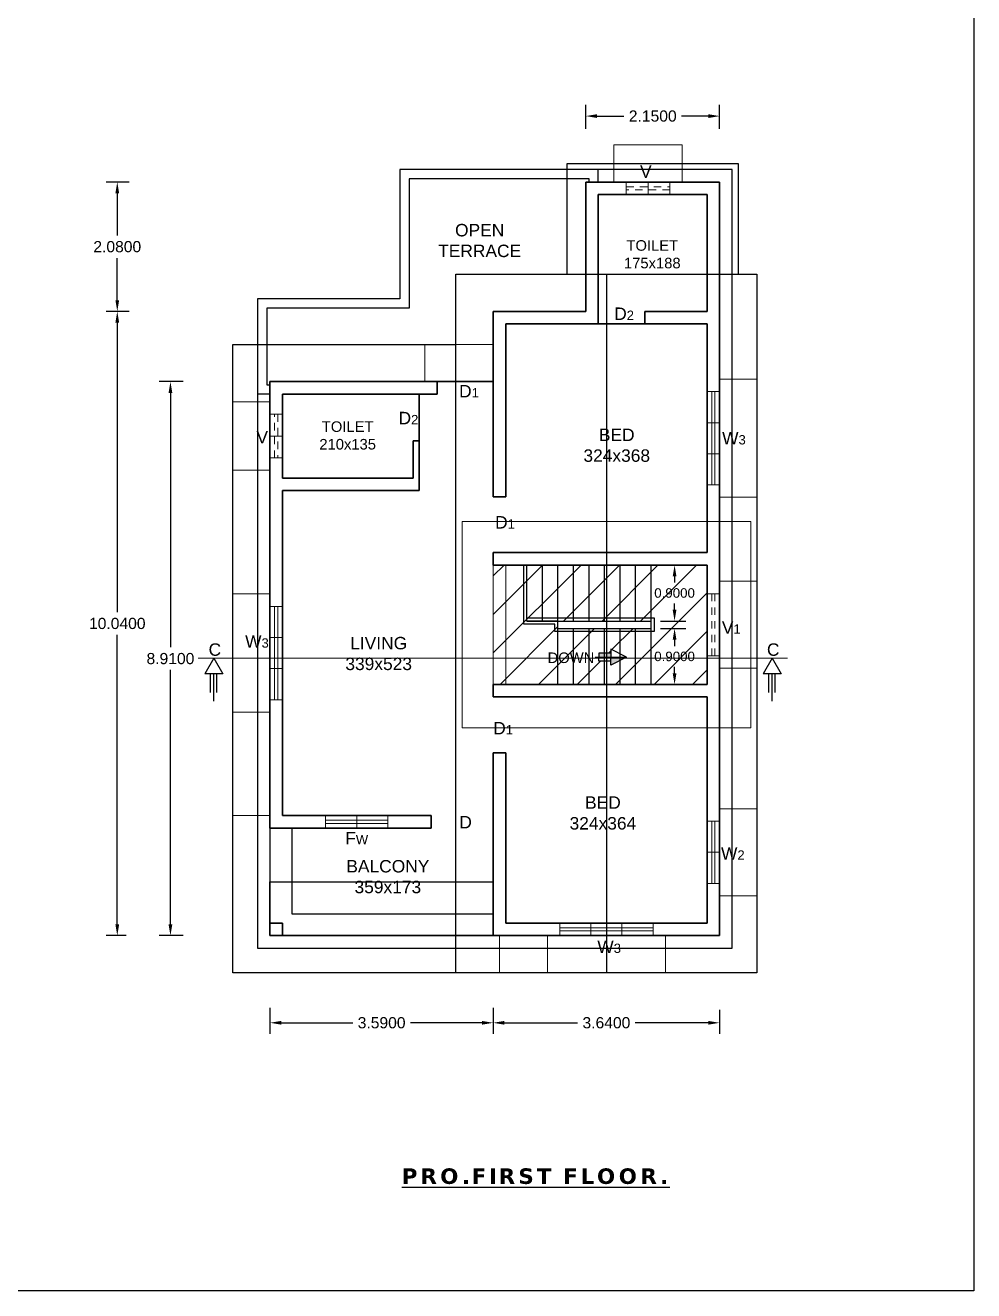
# Model space of a CAD drawing. Header units: metres. Extents: x 14 to 203, y 4 to 269.
# Drawn here: x 36.86 to 52.11, y 52.33 to 72.68 of the extents above; entities that cross this region are included whole.
import ezdxf

# ---------------------------------------------------------------- set-up
doc = ezdxf.new("R2010")
doc.units = ezdxf.units.M
doc.header["$MEASUREMENT"] = 0
doc.linetypes.add('ACAD_ISO02W100', pattern=[15, 12, -3])
doc.linetypes.add('ACAD_ISO09W100', pattern=[45, 24, -3, 6, -3, 6, -3])
doc.layers.add('BLK_3_FLR_1_BLT_UP_AREA', color=7, linetype='Continuous')
doc.layers.add('BLK_3_FLR_1_BLT_UP_AREA_DEDUCT', color=7, linetype='Continuous')
doc.styles.get("Standard").update_dxf_attribs({"font": 'ARIAL.TTF'})
doc.dimstyles.get("Standard").update_dxf_attribs({"dimtxt": 0.18, "dimasz": 0.18, "dimexe": 0.18, "dimexo": 0.0625, "dimgap": 0.09, "dimtad": 0, "dimtih": 1, "dimtoh": 1, "dimdec": 4, "dimzin": 0, "dimdsep": 46, "dimtxsty": 'Standard', "dimcen": 0.09, "dimadec": 0, "dimazin": 0, "dimtfac": 1, "dimtdec": 4, "dimtofl": 0, "dimtmove": 0, "dimatfit": 3, "dimfxl": 1, "dimtolj": 1, "dimtzin": 0, "dimarcsym": 0})

# ---------------------------------------------------------------- blocks, each defined once
blk = doc.blocks.new('A$C795178E5')
at = {"lineweight": 13}
for p, q in [((0, 0), (0, 20)), ((0, 20), (150, 20)), ((0, 12.5), (150, 12.5)), ((150, 7.5), (0, 7.5)), ((50, 0), (50, 20)), ((100, 0), (100, 20)), ((150, 20), (150, 0)), ((150, 0), (0, 0))]:
    blk.add_line(p, q, dxfattribs=at)
blk = doc.blocks.new('A$C73B12EC7')
at = {"lineweight": 13}
for p, q in [((0, 100), (20, 100)), ((0, 0), (0, 100)), ((7.5, 0), (7.5, 100)), ((12.5, 100), (12.5, 0)), ((20, 100), (20, 0)), ((20, 50), (0, 50)), ((20, 0), (0, 0))]:
    blk.add_line(p, q, dxfattribs=at)
blk = doc.blocks.new('A$C7F1C30C8')
at = {"lineweight": 13}
for p, q in [((0, 0), (0, 20)), ((0, 20), (100, 20)), ((100, 20), (100, 0)), ((100, 0), (0, 0))]:
    blk.add_line(p, q, dxfattribs=at)
at = {"linetype": 'ACAD_ISO02W100', "lineweight": 13}
for p, q in [((0, 12.5), (100, 12.5)), ((100, 7.5), (0, 7.5))]:
    blk.add_line(p, q, dxfattribs=at)
blk = doc.blocks.new('A$C12222298')
at = {"lineweight": 13}
for p, q in [((0, 150), (20, 150)), ((0, 0), (0, 150)), ((7.5, 0), (7.5, 150)), ((12.5, 150), (12.5, 0)), ((20, 150), (20, 0)), ((20, 100), (0, 100)), ((20, 50), (0, 50)), ((20, 0), (0, 0))]:
    blk.add_line(p, q, dxfattribs=at)
blk = doc.blocks.new('A$C03E81290')
at = {"lineweight": 13}
for p, q in [((0, 0), (0, 20)), ((0, 20), (100, 20)), ((0, 12.5), (100, 12.5)), ((100, 7.5), (0, 7.5)), ((100, 0), (0, 0)), ((50, 0), (50, 20)), ((100, 20), (100, 0))]:
    blk.add_line(p, q, dxfattribs=at)
blk = doc.blocks.new('A$C26BE5221')
at = {"lineweight": 13}
for p, q in [((-35, 0), (-35, 20)), ((-35, 20), (35, 20)), ((35, 0), (-35, 0)), ((0, 20), (0, 0)), ((35, 20), (35, 0))]:
    blk.add_line(p, q, dxfattribs=at)
at = {"linetype": 'ACAD_ISO02W100', "lineweight": 13}
for p, q in [((-35, 12.5), (35, 12.5)), ((35, 7.5), (-35, 7.5))]:
    blk.add_line(p, q, dxfattribs=at)
blk = doc.blocks.new('A$C31AD4B39')
at = {"lineweight": 13}
for p, q in [((-20, -35), (-20, 35)), ((-20, 35), (0, 35)), ((0, 35), (0, -35)), ((-20, 0), (0, 0)), ((0, -35), (-20, -35))]:
    blk.add_line(p, q, dxfattribs=at)
at = {"linetype": 'ACAD_ISO02W100', "lineweight": 13}
for p, q in [((-12.5, -35), (-12.5, 35)), ((-7.5, 35), (-7.5, -35))]:
    blk.add_line(p, q, dxfattribs=at)
blk = doc.blocks.new('*D67')
at = {"color": 0, "lineweight": -2, "ltscale": 1.5, "transparency": 16777216}
for p, q in [((45.872, 71.018), (45.872, 71.401)), ((48.022, 71.018), (48.022, 71.401)), ((46.052, 71.221), (46.482, 71.221)), ((47.842, 71.221), (47.412, 71.221))]:
    blk.add_line(p, q, dxfattribs=at)
at = {"color": 0, "ltscale": 1.5, "transparency": 16777216}
for points in [[(46.052, 71.251), (46.052, 71.191), (45.872, 71.221)], [(47.842, 71.251), (47.842, 71.191), (48.022, 71.221)]]:
    blk.add_solid(points, dxfattribs=at)
at = {"layer": 'Defpoints', "color": 0, "ltscale": 1.5, "transparency": 16777216}
for p in [(48.022, 71.221), (45.872, 70.956), (48.022, 70.956)]:
    blk.add_point(p, dxfattribs=at)
at = {"color": 0, "ltscale": 1.5, "transparency": 16777216, "insert": (46.947, 71.221), "char_height": 0.18, "attachment_point": 5}
blk.add_mtext('\\A1;2.1500', dxfattribs=at)
blk = doc.blocks.new('*D68')
at = {"color": 0, "lineweight": -2, "ltscale": 1.5, "transparency": 16777216}
for p, q in [((40.792, 56.88), (40.792, 56.458)), ((44.382, 56.88), (44.382, 56.458)), ((40.972, 56.638), (42.124, 56.638)), ((44.202, 56.638), (43.05, 56.638))]:
    blk.add_line(p, q, dxfattribs=at)
at = {"color": 0, "ltscale": 1.5, "transparency": 16777216}
for points in [[(40.972, 56.668), (40.972, 56.608), (40.792, 56.638)], [(44.202, 56.668), (44.202, 56.608), (44.382, 56.638)]]:
    blk.add_solid(points, dxfattribs=at)
at = {"layer": 'Defpoints', "color": 0, "ltscale": 1.5, "transparency": 16777216}
for p in [(40.792, 56.942), (44.382, 56.942), (44.382, 56.638)]:
    blk.add_point(p, dxfattribs=at)
at = {"color": 0, "ltscale": 1.5, "transparency": 16777216, "insert": (42.587, 56.638), "char_height": 0.18, "attachment_point": 5}
blk.add_mtext('\\A1;3.5900', dxfattribs=at)
blk = doc.blocks.new('*D69')
at = {"color": 0, "lineweight": -2, "ltscale": 1.5, "transparency": 16777216}
for p, q in [((44.382, 56.845), (44.382, 56.458)), ((48.022, 56.845), (48.022, 56.458)), ((44.562, 56.638), (45.739, 56.638)), ((47.842, 56.638), (46.665, 56.638))]:
    blk.add_line(p, q, dxfattribs=at)
at = {"color": 0, "ltscale": 1.5, "transparency": 16777216}
for points in [[(44.562, 56.668), (44.562, 56.608), (44.382, 56.638)], [(47.842, 56.668), (47.842, 56.608), (48.022, 56.638)]]:
    blk.add_solid(points, dxfattribs=at)
at = {"layer": 'Defpoints', "color": 0, "ltscale": 1.5, "transparency": 16777216}
for p in [(44.382, 56.908), (48.022, 56.908), (48.022, 56.638)]:
    blk.add_point(p, dxfattribs=at)
at = {"color": 0, "ltscale": 1.5, "transparency": 16777216, "insert": (46.202, 56.638), "char_height": 0.18, "attachment_point": 5}
blk.add_mtext('\\A1;3.6400', dxfattribs=at)
blk = doc.blocks.new('*D70')
at = {"color": 0, "lineweight": -2, "ltscale": 1.5, "transparency": 16777216}
for p, q in [((39.396, 66.95), (39.011, 66.95)), ((39.191, 66.77), (39.191, 62.677)), ((39.191, 58.22), (39.191, 62.313)), ((39.396, 58.04), (39.011, 58.04))]:
    blk.add_line(p, q, dxfattribs=at)
at = {"color": 0, "ltscale": 1.5, "transparency": 16777216}
for points in [[(39.161, 66.77), (39.221, 66.77), (39.191, 66.95)], [(39.161, 58.22), (39.221, 58.22), (39.191, 58.04)]]:
    blk.add_solid(points, dxfattribs=at)
at = {"layer": 'Defpoints', "color": 0, "ltscale": 1.5, "transparency": 16777216}
for p in [(39.458, 66.95), (39.191, 58.04), (39.458, 58.04)]:
    blk.add_point(p, dxfattribs=at)
at = {"color": 0, "ltscale": 1.5, "transparency": 16777216, "insert": (39.191, 62.495), "char_height": 0.18, "attachment_point": 5}
blk.add_mtext('\\A1;8.9100', dxfattribs=at)
blk = doc.blocks.new('*D71')
at = {"color": 0, "lineweight": -2, "ltscale": 1.5, "transparency": 16777216}
for p, q in [((38.48, 68.08), (38.156, 68.08)), ((38.336, 67.9), (38.336, 63.242)), ((38.336, 58.22), (38.336, 62.878)), ((38.48, 58.04), (38.156, 58.04))]:
    blk.add_line(p, q, dxfattribs=at)
at = {"color": 0, "ltscale": 1.5, "transparency": 16777216}
for points in [[(38.306, 67.9), (38.366, 67.9), (38.336, 68.08)], [(38.306, 58.22), (38.366, 58.22), (38.336, 58.04)]]:
    blk.add_solid(points, dxfattribs=at)
at = {"layer": 'Defpoints', "color": 0, "ltscale": 1.5, "transparency": 16777216}
for p in [(38.542, 68.08), (38.336, 58.04), (38.542, 58.04)]:
    blk.add_point(p, dxfattribs=at)
at = {"color": 0, "ltscale": 1.5, "transparency": 16777216, "insert": (38.336, 63.06), "char_height": 0.18, "attachment_point": 5}
blk.add_mtext('\\A1;10.0400', dxfattribs=at)
blk = doc.blocks.new('*D72')
at = {"color": 0, "lineweight": -2, "ltscale": 1.5, "transparency": 16777216}
for p, q in [((38.529, 70.16), (38.156, 70.16)), ((38.336, 69.98), (38.336, 69.302)), ((38.336, 68.26), (38.336, 68.938)), ((38.529, 68.08), (38.156, 68.08))]:
    blk.add_line(p, q, dxfattribs=at)
at = {"color": 0, "ltscale": 1.5, "transparency": 16777216}
for points in [[(38.306, 69.98), (38.366, 69.98), (38.336, 70.16)], [(38.306, 68.26), (38.366, 68.26), (38.336, 68.08)]]:
    blk.add_solid(points, dxfattribs=at)
at = {"layer": 'Defpoints', "color": 0, "ltscale": 1.5, "transparency": 16777216}
for p in [(38.336, 70.16), (38.591, 70.16), (38.591, 68.08)]:
    blk.add_point(p, dxfattribs=at)
at = {"color": 0, "ltscale": 1.5, "transparency": 16777216, "insert": (38.336, 69.12), "char_height": 0.18, "attachment_point": 5}
blk.add_mtext('\\A1;2.0800', dxfattribs=at)
blk = doc.blocks.new('*D73')
at = {"color": 0, "lineweight": -2, "ltscale": 1.5, "transparency": 16777216}
for p, q in [((47.072, 62.98), (47.478, 62.98)), ((47.298, 62.8), (47.298, 62.698)), ((47.298, 62.26), (47.298, 62.362)), ((47.072, 62.08), (47.478, 62.08))]:
    blk.add_line(p, q, dxfattribs=at)
at = {"color": 0, "ltscale": 1.5, "transparency": 16777216}
for points in [[(47.268, 62.8), (47.328, 62.8), (47.298, 62.98)], [(47.268, 62.26), (47.328, 62.26), (47.298, 62.08)]]:
    blk.add_solid(points, dxfattribs=at)
at = {"layer": 'Defpoints', "color": 0, "ltscale": 1.5, "transparency": 16777216}
for p in [(47.01, 62.98), (47.298, 62.98), (47.01, 62.08)]:
    blk.add_point(p, dxfattribs=at)
at = {"color": 0, "ltscale": 1.5, "transparency": 16777216, "insert": (47.298, 62.53), "char_height": 0.18, "attachment_point": 5}
blk.add_mtext('\\A1;{\\H0.85x;0.9000}', dxfattribs=at)
blk = doc.blocks.new('*D74')
at = {"color": 0, "lineweight": -2, "ltscale": 1.5, "transparency": 16777216}
for p, q in [((47.072, 64), (47.478, 64)), ((47.298, 63.82), (47.298, 63.718)), ((47.298, 63.28), (47.298, 63.382)), ((47.072, 63.1), (47.478, 63.1))]:
    blk.add_line(p, q, dxfattribs=at)
at = {"color": 0, "ltscale": 1.5, "transparency": 16777216}
for points in [[(47.268, 63.82), (47.328, 63.82), (47.298, 64)], [(47.268, 63.28), (47.328, 63.28), (47.298, 63.1)]]:
    blk.add_solid(points, dxfattribs=at)
at = {"layer": 'Defpoints', "color": 0, "ltscale": 1.5, "transparency": 16777216}
for p in [(47.01, 64), (47.01, 63.1), (47.298, 63.1)]:
    blk.add_point(p, dxfattribs=at)
at = {"color": 0, "ltscale": 1.5, "transparency": 16777216, "insert": (47.298, 63.55), "char_height": 0.18, "attachment_point": 5}
blk.add_mtext('\\A1;{\\H0.85x;0.9000}', dxfattribs=at)

msp = doc.modelspace()

# ---------------------------------------------------------------- hatches: boundary and pattern name
at = {"ltscale": 1.5}
h = msp.add_hatch(dxfattribs=at)
h.set_pattern_fill('ANSI31', color=256, scale=3.5, style=0)
h.set_pattern_definition([(45, (-1278.90277, 130.8011), (-0.30935922, 0.30935922), [])])
h.paths.add_polyline_path([(45.67191, 63.99993), (45.42191, 63.99993), (45.42191, 63.14993), (45.67191, 63.14993)])
h.paths.add_polyline_path([(45.92191, 63.99993), (45.67191, 63.99993), (45.67191, 63.14993), (45.92191, 63.14993)])
h.paths.add_polyline_path([(46.17191, 63.99993), (45.92191, 63.99993), (45.92191, 63.14993), (46.17191, 63.14993)])
h.paths.add_polyline_path([(46.20191, 63.99993), (46.17191, 63.99993), (46.17191, 63.14993), (46.20191, 63.14993)])
h.paths.add_polyline_path([(46.42191, 63.99993), (46.20191, 63.99993), (46.20191, 63.14993), (46.42191, 63.14993)])
h.paths.add_polyline_path([(46.67191, 63.99993), (46.42191, 63.99993), (46.42191, 63.14993), (46.67191, 63.14993)])
h.paths.add_polyline_path([(46.92191, 63.99993), (46.67191, 63.99993), (46.67191, 63.14993), (46.92191, 63.14993)])
h.paths.add_polyline_path([(47.82191, 63.99993), (46.92191, 63.99993), (46.92191, 63.14993), (46.97191, 63.14993), (46.97191, 62.92993), (46.92191, 62.92993), (46.92191, 62.50043), (47.82191, 62.50043)])
h.paths.add_polyline_path([(47.82191, 62.50043), (46.92191, 62.50043), (46.92191, 62.07993), (47.82191, 62.07993)])
h.paths.add_polyline_path([(46.92191, 62.92993), (46.67191, 62.92993), (46.67191, 62.50043), (46.92191, 62.50043)])
h.paths.add_polyline_path([(46.92191, 62.50043), (46.67191, 62.50043), (46.67191, 62.07993), (46.92191, 62.07993)])
h.paths.add_polyline_path([(46.67191, 62.50043), (46.48567, 62.50043), (46.42191, 62.46816), (46.42191, 62.07993), (46.67191, 62.07993)])
h.paths.add_polyline_path([(46.67191, 62.92993), (46.42191, 62.92993), (46.42191, 62.57378), (46.52624, 62.52097), (46.48567, 62.50043), (46.67191, 62.50043)])
h.paths.add_polyline_path([(46.42191, 62.92993), (46.20191, 62.92993), (46.20191, 62.58546), (46.27141, 62.58546), (46.27141, 62.64996), (46.42191, 62.57378)])
h.paths.add_polyline_path([(46.20191, 62.92993), (46.17191, 62.92993), (46.17191, 62.58546), (46.20191, 62.58546)])
h.paths.add_polyline_path([(46.20191, 62.45647), (46.17191, 62.45647), (46.17191, 62.07993), (46.20191, 62.07993)])
h.paths.add_polyline_path([(46.42191, 62.46816), (46.27141, 62.39197), (46.27141, 62.45647), (46.20191, 62.45647), (46.20191, 62.07993), (46.42191, 62.07993)])
h.paths.add_polyline_path([(46.17191, 62.45647), (46.0818, 62.45647), (46.0818, 62.50043), (45.92191, 62.50043), (45.92191, 62.07993), (46.17191, 62.07993)])
h.paths.add_polyline_path([(46.17191, 62.92993), (45.92191, 62.92993), (45.92191, 62.50043), (46.0818, 62.50043), (46.0818, 62.52097), (46.0818, 62.58546), (46.17191, 62.58546)])
h.paths.add_polyline_path([(45.92191, 62.92993), (45.67191, 62.92993), (45.67191, 62.50043), (45.92191, 62.50043)])
h.paths.add_polyline_path([(45.92191, 62.50043), (45.67191, 62.50043), (45.67191, 62.07993), (45.92191, 62.07993)])
h.paths.add_polyline_path([(45.67191, 62.50043), (45.42191, 62.50043), (45.42191, 62.07993), (45.67191, 62.07993)])
h.paths.add_polyline_path([(45.67191, 62.92993), (45.42191, 62.92993), (45.42191, 62.50043), (45.67191, 62.50043)])
h.paths.add_polyline_path([(45.42191, 62.92993), (45.37191, 62.92993), (45.37191, 63.04993), (44.87191, 63.04993), (44.87191, 63.99993), (44.58191, 63.99993), (44.58191, 62.50043), (45.42191, 62.50043)])
h.paths.add_polyline_path([(45.42191, 62.50043), (44.58191, 62.50043), (44.58191, 62.07993), (45.42191, 62.07993)])
h.paths.add_polyline_path([(44.58191, 63.99993), (44.38191, 63.99993), (44.38191, 62.50043), (44.58191, 62.50043)])
h.paths.add_polyline_path([(44.58191, 62.50043), (44.38191, 62.50043), (44.38191, 62.07993), (44.58191, 62.07993)])
h.paths.add_polyline_path([(45.17191, 63.14993), (44.92191, 63.14993), (44.92191, 63.09993), (45.17191, 63.09993)], flags=16)
h.paths.add_polyline_path([(45.42191, 63.14993), (45.17191, 63.14993), (45.17191, 63.09993), (45.42191, 63.09993)], flags=16)
h.paths.add_polyline_path([(45.67191, 63.14993), (45.42191, 63.14993), (45.42191, 63.09993), (45.67191, 63.09993)])
h.paths.add_polyline_path([(45.92191, 63.14993), (45.67191, 63.14993), (45.67191, 63.09993), (45.92191, 63.09993)])
h.paths.add_polyline_path([(46.17191, 63.14993), (45.92191, 63.14993), (45.92191, 63.09993), (46.17191, 63.09993)])
h.paths.add_polyline_path([(46.20191, 63.14993), (46.17191, 63.14993), (46.17191, 63.09993), (46.20191, 63.09993)])
h.paths.add_polyline_path([(46.42191, 63.14993), (46.20191, 63.14993), (46.20191, 63.09993), (46.42191, 63.09993)])
h.paths.add_polyline_path([(46.67191, 63.14993), (46.42191, 63.14993), (46.42191, 63.09993), (46.67191, 63.09993)])
h.paths.add_polyline_path([(46.92191, 63.14993), (46.67191, 63.14993), (46.67191, 63.09993), (46.92191, 63.09993)])
h.paths.add_polyline_path([(46.97191, 63.14993), (46.92191, 63.14993), (46.92191, 62.92993), (46.97191, 62.92993)], flags=17)
h.paths.add_polyline_path([(46.92191, 62.97993), (46.67191, 62.97993), (46.67191, 62.92993), (46.92191, 62.92993)])
h.paths.add_polyline_path([(46.67191, 62.97993), (46.42191, 62.97993), (46.42191, 62.92993), (46.67191, 62.92993)])
h.paths.add_polyline_path([(46.42191, 62.97993), (46.20191, 62.97993), (46.20191, 62.92993), (46.42191, 62.92993)])
h.paths.add_polyline_path([(46.20191, 62.97993), (46.17191, 62.97993), (46.17191, 62.92993), (46.20191, 62.92993)])
h.paths.add_polyline_path([(46.17191, 62.97993), (45.92191, 62.97993), (45.92191, 62.92993), (46.17191, 62.92993)])
h.paths.add_polyline_path([(45.92191, 62.97993), (45.67191, 62.97993), (45.67191, 62.92993), (45.92191, 62.92993)])
h.paths.add_polyline_path([(45.67191, 62.97993), (45.42191, 62.97993), (45.42191, 62.92993), (45.67191, 62.92993)])
h.paths.add_polyline_path([(45.42191, 63.09993), (44.92191, 63.09993), (44.92191, 63.99993), (44.87191, 63.99993), (44.87191, 63.04993), (45.37191, 63.04993), (45.37191, 62.92993), (45.42191, 62.92993)], flags=17)
h.paths.add_polyline_path([(45.17191, 63.99993), (44.92191, 63.99993), (44.92191, 63.14993), (45.17191, 63.14993)], flags=17)
h.paths.add_polyline_path([(45.42191, 63.99993), (45.17191, 63.99993), (45.17191, 63.14993), (45.42191, 63.14993)], flags=17)
h.paths.add_polyline_path([(45.22667, 62.63913), (46.03676, 62.63913), (46.03676, 62.37706), (45.22667, 62.37706)], flags=9)
at = {"ltscale": 2.5}
h = msp.add_hatch(color=256, dxfattribs=at)
h.paths.add_polyline_path([(46.0818, 62.58546), (46.0818, 62.52097), (46.27141, 62.52097), (46.27141, 62.58546)])
h.paths.add_polyline_path([(46.52624, 62.52097), (46.27141, 62.52097), (46.27141, 62.39197)])

# ---------------------------------------------------------------- linework, layer by layer
at = {"lineweight": 35, "ltscale": 1.5}
for p, q in [((48.02191, 70.15993), (45.87191, 70.15993)), ((45.87191, 68.07993), (45.87191, 70.15993)), ((48.02191, 58.03993), (48.02191, 70.15993)), ((46.07191, 67.87993), (46.07191, 69.95993)), ((47.82191, 69.95993), (46.07191, 69.95993)), ((47.82191, 68.07993), (47.82191, 69.95993)), ((44.38191, 68.07993), (44.38191, 65.09993)), ((44.38191, 68.07993), (45.87191, 68.07993)), ((46.82191, 67.87993), (46.82191, 68.07993)), ((46.82191, 68.07993), (47.82191, 68.07993)), ((44.58191, 67.87993), (47.82191, 67.87993)), ((44.58191, 67.87993), (44.58191, 65.09993)), ((47.82191, 64.19993), (47.82191, 67.87993)), ((40.79191, 66.94993), (40.79191, 59.76993)), ((40.79191, 66.94993), (44.38191, 66.94993)), ((43.48191, 66.94993), (43.48191, 66.74993)), ((40.99191, 66.74993), (43.48191, 66.74993)), ((40.99191, 66.74993), (40.99191, 65.39993)), ((43.19191, 66.74993), (43.19191, 65.19993)), ((43.09191, 65.99993), (43.19191, 65.99993)), ((43.09191, 65.99993), (43.09191, 65.39993)), ((40.99191, 65.39993), (43.09191, 65.39993)), ((40.99191, 65.19993), (43.19191, 65.19993)), ((40.99191, 65.19993), (40.99191, 59.96993)), ((44.38191, 65.09993), (44.58191, 65.09993)), ((44.38191, 64.19993), (44.38191, 63.99993)), ((44.38191, 64.19993), (47.82191, 64.19993)), ((44.38191, 63.99993), (47.82191, 63.99993)), ((47.82191, 62.07993), (47.82191, 63.99993)), ((44.38191, 62.07993), (44.38191, 61.87993)), ((44.38191, 62.07993), (47.82191, 62.07993)), ((44.38191, 61.87993), (47.82191, 61.87993)), ((47.82191, 58.23993), (47.82191, 61.87993)), ((44.38191, 60.97993), (44.58191, 60.97993)), ((44.38191, 60.97993), (44.38191, 58.03993)), ((44.58191, 60.97993), (44.58191, 58.23993)), ((40.99191, 59.96993), (43.38191, 59.96993)), ((43.38191, 59.96993), (43.38191, 59.76993)), ((40.79191, 59.76993), (43.38191, 59.76993)), ((44.58191, 58.23993), (47.82191, 58.23993)), ((44.38191, 58.03993), (48.02191, 58.03993))]:
    msp.add_line(p, q, dxfattribs=at)
at = {"linetype": 'ACAD_ISO02W100', "ltscale": 1.5}
msp.add_line((46.20191, 68.67993), (46.20191, 57.43993), dxfattribs=at)
at = {"ltscale": 1.5}
for p, q in [((44.92191, 63.09993), (44.92191, 63.99993)), ((45.17191, 63.09993), (45.17191, 63.99993)), ((45.42191, 63.09993), (45.42191, 63.99993)), ((45.67191, 63.09993), (45.67191, 63.99993)), ((45.92191, 63.09993), (45.92191, 63.99993)), ((46.17191, 63.09993), (46.17191, 63.99993)), ((46.42191, 63.09993), (46.42191, 63.99993)), ((46.67191, 63.09993), (46.67191, 63.99993)), ((46.92191, 62.07993), (46.92191, 63.99993)), ((44.92191, 63.09993), (46.92191, 63.09993)), ((45.42191, 62.97993), (46.92191, 62.97993)), ((45.42191, 62.07993), (45.42191, 62.97993)), ((45.67191, 62.07993), (45.67191, 62.97993)), ((45.92191, 62.07993), (45.92191, 62.97993)), ((46.17191, 62.07993), (46.17191, 62.97993)), ((46.42191, 62.07993), (46.42191, 62.97993)), ((46.67191, 62.07993), (46.67191, 62.97993))]:
    msp.add_line(p, q, dxfattribs=at)
at = {"linetype": 'ACAD_ISO09W100', "lineweight": 13, "ltscale": 1.5}
msp.add_line((49.1158, 62.50043), (39.63707, 62.50043), dxfattribs=at)
at = {"ltscale": 2}
for p, q in [((39.88707, 62.50043), (39.74274, 62.25043)), ((39.88707, 62.50043), (40.03141, 62.25043)), ((48.8658, 62.50043), (48.72147, 62.25043)), ((48.8658, 62.50043), (49.01014, 62.25043)), ((40.03141, 62.25043), (39.74274, 62.25043)), ((39.83707, 61.94812), (39.83707, 62.25043)), ((39.88707, 61.81302), (39.88707, 62.25043)), ((39.93707, 61.94812), (39.93707, 62.25043)), ((49.01014, 62.25043), (48.72147, 62.25043)), ((48.8158, 61.94812), (48.8158, 62.25043)), ((48.8658, 61.81302), (48.8658, 62.25043)), ((48.9158, 61.94812), (48.9158, 62.25043))]:
    msp.add_line(p, q, dxfattribs=at)
at = {"ltscale": 2.5}
for p, q in [((46.02059, 62.52097), (46.52624, 62.52097)), ((46.27141, 62.58546), (46.0818, 62.58546)), ((46.0818, 62.58546), (46.0818, 62.52097)), ((46.0818, 62.45647), (46.0818, 62.52097)), ((46.52624, 62.52097), (46.27141, 62.64996)), ((46.27141, 62.64996), (46.27141, 62.52097)), ((46.52624, 62.52097), (46.27141, 62.39197)), ((46.27141, 62.39197), (46.27141, 62.52097)), ((46.27141, 62.45647), (46.0818, 62.45647))]:
    msp.add_line(p, q, dxfattribs=at)
msp.add_lwpolyline([(21.60634, 85.63236), (52.10802, 85.63236), (52.10802, 52.32924), (21.60634, 52.32924)], close=True)
at = {"linetype": 'ACAD_ISO02W100', "lineweight": 13, "ltscale": 1.5}
msp.add_lwpolyline([(45.25191, 58.03993), (45.25191, 57.43993), (47.15191, 57.43993), (47.15191, 58.03993), (48.02191, 58.03993), (48.02191, 58.67993), (48.62191, 58.67993), (48.62191, 60.07993), (48.02191, 60.07993), (48.02191, 62.33993), (48.62191, 62.33993), (48.62191, 63.73993), (48.02191, 63.73993), (48.02191, 65.08993), (48.62191, 65.08993), (48.62191, 66.98993), (48.02191, 66.98993), (48.02191, 70.15993), (47.42191, 70.15993), (47.42191, 70.75993), (46.32191, 70.75993), (46.32191, 70.15993), (45.87191, 70.15993), (45.87191, 68.07993), (44.38191, 68.07993), (44.38191, 67.54993), (43.28191, 67.54993), (43.28191, 66.94993), (40.79191, 66.94993), (40.79191, 66.62493), (40.19191, 66.62493), (40.19191, 65.52493), (40.79191, 65.52493), (40.79191, 63.53493), (40.19191, 63.53493), (40.19191, 61.63493), (40.79191, 61.63493), (40.79191, 59.96993), (40.19191, 59.96993), (40.19191, 57.43993), (44.48191, 57.43993), (44.48191, 58.03993), (45.25191, 58.03993)], dxfattribs=at)
at = {"linetype": 'ACAD_ISO02W100', "ltscale": 1.5}
for points in [[(45.57191, 68.67993), (45.57191, 70.45993), (48.32191, 70.45993), (48.32191, 68.67993)], [(43.78191, 57.43993), (40.19191, 57.43993), (40.19191, 67.54993), (43.78191, 67.54993)]]:
    msp.add_lwpolyline(points, dxfattribs=at)
at = {"ltscale": 1.5}
msp.add_lwpolyline([(48.22191, 70.35993), (42.88191, 70.35993), (42.88191, 68.27993), (40.59191, 68.27993), (40.59191, 57.83993), (48.22191, 57.83993)], close=True, dxfattribs=at)
for points in [[(46.07191, 70.15993), (46.07191, 70.35993)], [(45.92191, 70.15993), (45.92191, 70.20993), (43.03191, 70.20993), (43.03191, 68.12993), (40.74191, 68.12993), (40.74191, 66.89993), (40.79191, 66.89993)], [(40.79191, 66.74993), (40.59191, 66.74993)], [(44.92191, 63.14993), (46.97191, 63.14993), (46.97191, 62.92993), (45.37191, 62.92993), (45.37191, 63.04993), (44.87191, 63.04993), (44.87191, 63.99993)], [(45.42191, 62.07993), (45.42191, 63.09993), (44.92191, 63.09993), (44.92191, 63.99993)], [(40.79191, 59.76993), (40.79191, 58.03993), (44.38191, 58.03993)], [(41.14191, 59.76993), (41.14191, 58.38993), (44.38191, 58.38993)]]:
    msp.add_lwpolyline(points, dxfattribs=at)
at = {"linetype": 'ACAD_ISO02W100', "ltscale": 1.5}
msp.add_lwpolyline([(48.62191, 57.43993), (43.78191, 57.43993), (43.78191, 68.67993), (48.62191, 68.67993)], close=True, dxfattribs=at)
at = {"linetype": 'ACAD_ISO02W100', "lineweight": 9, "ltscale": 1.5}
for points in [[(48.52191, 61.37993), (43.88191, 61.37993), (43.88191, 64.69993), (48.52191, 64.69993)], [(44.38191, 62.07993), (44.58191, 62.07993), (44.58191, 63.99993), (44.38191, 63.99993)]]:
    msp.add_lwpolyline(points, close=True, dxfattribs=at)
at = {"lineweight": 35, "ltscale": 1.5}
msp.add_lwpolyline([(40.79191, 58.03993), (40.99191, 58.03993), (40.99191, 58.23993), (40.79191, 58.23993)], close=True, dxfattribs=at)
at = {"layer": 'BLK_3_FLR_1_BLT_UP_AREA', "color": 25}
msp.add_lwpolyline([(40.79191, 58.03993), (48.02191, 58.03993), (48.02191, 70.15993), (45.87191, 70.15993), (45.87191, 68.07993), (44.38191, 68.07993), (44.38191, 66.94993), (40.79191, 66.94993)], close=True, dxfattribs=at)
at = {"layer": 'BLK_3_FLR_1_BLT_UP_AREA_DEDUCT', "color": 25}
msp.add_lwpolyline([(44.38191, 58.03993), (40.79191, 58.03993), (40.79191, 58.90493), (44.38191, 58.90493)], close=True, dxfattribs=at)

# ---------------------------------------------------------------- block references
at = {"lineweight": 13, "ltscale": 1.5, "xscale": 0.0099999999999909, "yscale": 0.0099999999999909, "zscale": 0.0099999999999909}
for name, p in [('A$C26BE5221', (46.87191, 69.95993)), ('A$C12222298', (47.82191, 65.28993)), ('A$C31AD4B39', (40.99191, 66.07493)), ('A$C12222298', (40.79191, 61.83493)), ('A$C03E81290', (41.68691, 59.76993)), ('A$C73B12EC7', (47.82191, 58.87993)), ('A$C795178E5', (45.45192, 58.03993))]:
    msp.add_blockref(name, p, dxfattribs=at)
at = {"lineweight": 13, "ltscale": 1.5, "xscale": 0.0099999999999909, "yscale": 0.0099999999999909, "zscale": 0.0099999999999909, "rotation": 90}
msp.add_blockref('A$C7F1C30C8', (48.02191, 62.53993), dxfattribs=at)

# ---------------------------------------------------------------- texts
at = {"ltscale": 1.5, "attachment_point": 5}
for s, insert, char_height, width in [('V', (46.83603, 70.32775), 0.2, 0.2222105), ('OPEN TERRACE', (44.16353, 69.21853), 0.2, 1.032507), ('TOILET\\P175x188', (46.93967, 68.99751), 0.17, 1.2946952), ('D{\\H0.75x;2}', (46.48585, 68.04269), 0.2, 0.2222105), ('D{\\H0.75x;1}', (43.99195, 66.79623), 0.2, 0.2222105), ('D{\\H0.75x;2}', (43.01854, 66.36459), 0.2, 0.2222105), ('V', (40.6669, 66.05627), 0.2, 0.2222105), ('TOILET\\P210x135', (42.04091, 66.08388), 0.17, 1.2946952), ('BED\\P324x368', (46.36797, 65.9262), 0.2, 1.032507), ('W{\\H0.75x;3}', (48.25273, 66.03922), 0.2, 0.2222105), ('D{\\H0.75x;1}', (44.57116, 64.68751), 0.2, 0.2222105), ('V{\\H0.75x;1}', (48.20951, 62.996), 0.2, 0.2222105), ('W{\\H0.75x;3}', (40.58203, 62.77066), 0.2, 0.2222105), ('LIVING\\P339x523', (42.53964, 62.57638), 0.2, 1.032507), ('D{\\H0.75x;1}', (44.54047, 61.37669), 0.2, 0.2222105), ('BED\\P324x364', (46.14566, 60.01195), 0.2, 1.032507), ('D', (43.93764, 59.86484), 0.2, 0.2222105), ('F{\\H0.75x;W}', (42.18651, 59.60837), 0.2, 0.2222105), ('W{\\H0.75x;2}', (48.23505, 59.36122), 0.2, 0.2222105), ('BALCONY\\P359x173', (42.68696, 58.98791), 0.2, 1.2946952), ('W{\\H0.75x;3}', (46.24591, 57.86026), 0.2, 0.2222105)]:
    msp.add_mtext(s, dxfattribs=dict(at, insert=insert, char_height=char_height, width=width))
at = {"ltscale": 2, "attachment_point": 1}
for s, insert, char_height, width in [('C', (39.80436, 62.74067), 0.2, 0.3750696), ('C', (48.78309, 62.74067), 0.2, 0.3750696), ('{\\fVerdana|b1|i0|c0|p34;\\T1.2;\\LPRO.FIRST FLOOR.}', (42.91084, 54.29658), 0.25, 4.2754617)]:
    msp.add_mtext(s, dxfattribs=dict(at, insert=insert, char_height=char_height, width=width))
at = {"insert": (45.63171, 62.50809), "char_height": 0.17, "width": 0.6696528, "attachment_point": 5}
msp.add_mtext('DOWN', dxfattribs=at)

# ---------------------------------------------------------------- dimensions: what is measured, and where the dimension line sits
at = {"ltscale": 1.5}
for base, p1, p2, picture, middle in [((48.02191, 71.22102), (45.87191, 70.95581), (48.02191, 70.95581), '*D67', (46.94691, 71.22102)), ((44.38191, 56.63817), (40.79191, 56.94243), (44.38191, 56.94243), '*D68', (42.58691, 56.63817)), ((48.02191, 56.63817), (44.38191, 56.90761), (48.02191, 56.90761), '*D69', (46.20191, 56.63817))]:
    dim = msp.add_linear_dim(base=base, p1=p1, p2=p2, dimstyle='Standard', dxfattribs=at)
    dim.commit()
    dim.dimension.update_dxf_attribs({"geometry": picture, "text_midpoint": middle})
for base, p1, p2, picture, middle in [((38.33576, 70.15993), (38.59147, 68.07993), (38.59147, 70.15993), '*D72', (38.33576, 69.11993)), ((38.33576, 58.03993), (38.54226, 68.07993), (38.54226, 58.03993), '*D71', (38.33576, 63.05993)), ((39.19094, 58.03993), (39.4582, 66.94993), (39.4582, 58.03993), '*D70', (39.19094, 62.49493))]:
    dim = msp.add_linear_dim(base=base, p1=p1, p2=p2, angle=90, dimstyle='Standard', dxfattribs=at)
    dim.commit()
    dim.dimension.update_dxf_attribs({"geometry": picture, "text_midpoint": middle})
for base, p1, p2, angle, picture, middle in [((47.29799, 63.09993), (47.00965, 63.99993), (47.00965, 63.09993), 270, '*D74', (47.29799, 63.54993)), ((47.29799, 62.97993), (47.00965, 62.07993), (47.00965, 62.97993), 90, '*D73', (47.29799, 62.52993))]:
    dim = msp.add_linear_dim(base=base, p1=p1, p2=p2, angle=angle, text='{\\H0.85x;<>}', dimstyle='Standard', dxfattribs=at)
    dim.commit()
    dim.dimension.update_dxf_attribs({"geometry": picture, "text_midpoint": middle})

doc.saveas('drawing.dxf')
